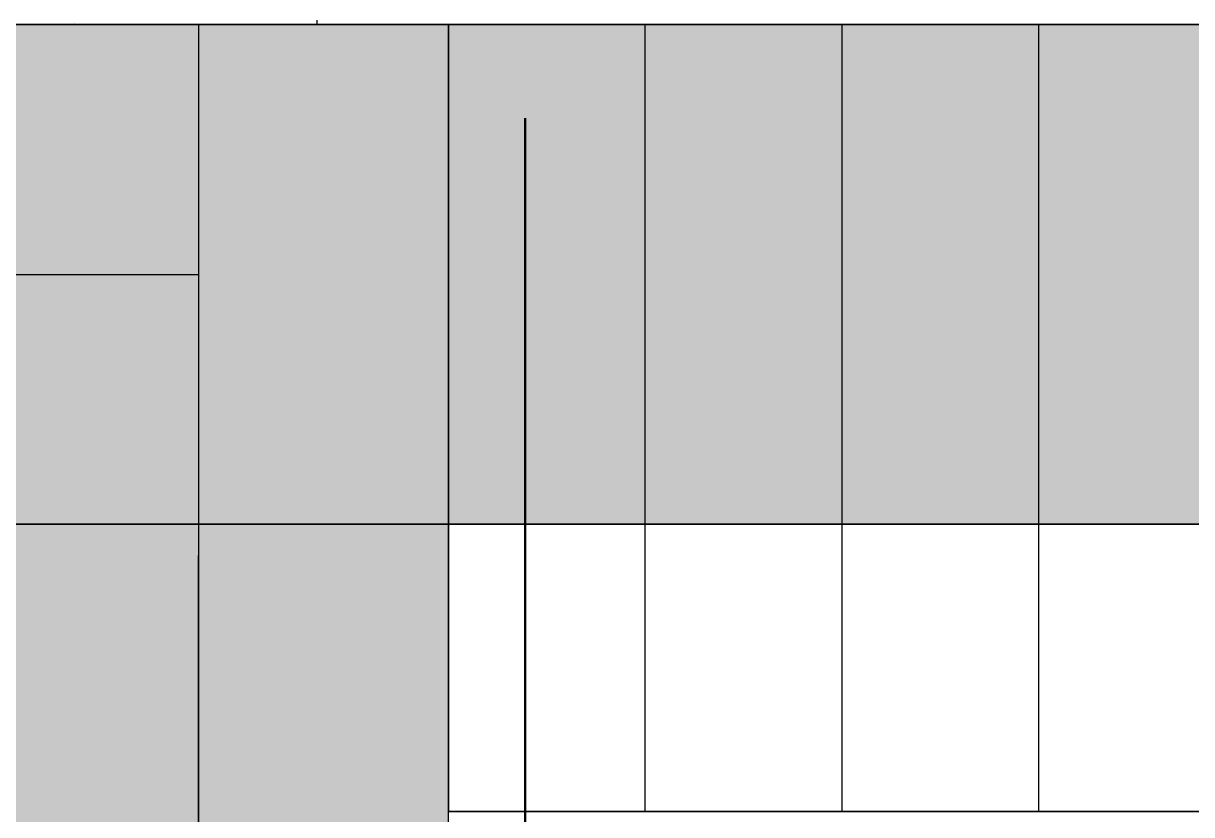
# Model space of a CAD drawing. Header units: centimetres. Extents: x 0.3 to 84.3, y 0.3 to 59.7.
# Drawn here: x 62.3094 to 62.6833, y 11.471 to 11.7244 of the extents above; entities that cross this region are included whole.
import ezdxf

# ---------------------------------------------------------------- set-up
doc = ezdxf.new("R2010")
doc.units = ezdxf.units.CM
for name, pattern in [('AUSGEZOGEN', [0]), ('LINIE_23', [0.79, 0.4, -0.13, 0, -0.13, 0, -0.13]), ('PHANTOM', [63.5, 31.75, -6.35, 6.35, -6.35, 6.35, -6.35]), ('RAND', [44.45, 12.7, -6.35, 12.7, -6.35, 0, -6.35]), ('VERDECKT', [9.525, 6.35, -3.175])]:
    doc.linetypes.add(name, pattern=pattern)
for name, color, linetype, lineweight in [('Allgemein', 7, 'AUSGEZOGEN', 35), ('Bauachsen grob', 7, 'RAND', 25), ('Bodenplatte', 7, 'AUSGEZOGEN', 35), ('Decke', 7, 'AUSGEZOGEN', 35), ('Fenster', 7, 'AUSGEZOGEN', 35), ('Rolladen', 7, 'AUSGEZOGEN', 25), ('Spengler', 7, 'AUSGEZOGEN', 35), ('Wand Mauerwerk tragend', 7, 'AUSGEZOGEN', 35)]:
    doc.layers.add(name, color=color, linetype=linetype, lineweight=lineweight)

msp = doc.modelspace()

# ---------------------------------------------------------------- hatches: boundary and pattern name
at = {"layer": 'Allgemein', "linetype": 'AUSGEZOGEN', "lineweight": 25}
msp.add_hatch(color=32, dxfattribs=at).paths.add_polyline_path([(62.4454, 11.26), (62.4454, 11.724), (62.3654, 11.724), (62.3654, 11.26)])
at = {"layer": 'Bodenplatte', "linetype": 'AUSGEZOGEN', "lineweight": 25, "true_color": 0xe0ffe0}
msp.add_hatch(color=254, dxfattribs=at).paths.add_polyline_path([(31.66, 16.114), (31.66, 15.954), (47.44, 15.954), (47.44, 11.564), (62.72, 11.564), (62.72, 11.724), (47.6, 11.724), (47.6, 16.114)])
at = {"layer": 'Spengler', "linetype": 'AUSGEZOGEN', "lineweight": 25, "true_color": 0xfafafa}
msp.add_hatch(color=7, dxfattribs=at).paths.add_polyline_path([(57, 10.696), (63.388, 10.696), (63.388, 15.698), (63.288, 15.698), (63.288, 15.618), (62.8, 15.618), (62.8, 12.0786), (63.1, 12.0786), (63.1, 11.26), (62.4454, 11.26), (62.3654, 11.26), (62.3654, 11.644), (57, 11.644)])

# ---------------------------------------------------------------- linework, layer by layer
at = {"layer": 'Allgemein', "color": 7, "linetype": 'AUSGEZOGEN', "lineweight": 25}
for p, q in [((62.4454, 11.724), (62.3654, 11.724)), ((62.3654, 11.724), (62.3654, 11.26)), ((62.4454, 11.26), (62.4454, 11.724))]:
    msp.add_line(p, q, dxfattribs=at)
at = {"layer": 'Allgemein', "color": 7, "linetype": 'AUSGEZOGEN', "lineweight": 35}
msp.add_line((62.888, 11.472), (62.4454, 11.472), dxfattribs=at)
at = {"layer": 'Bauachsen grob', "color": 32, "linetype": 'LINIE_23', "lineweight": 50, "true_color": 0xc36e14}
msp.add_line((62.47, 1.394), (62.47, 57.974), dxfattribs=at)
at = {"layer": 'Bodenplatte', "color": 92, "linetype": 'VERDECKT', "lineweight": 35, "true_color": 0x00c600}
for p, q in [((47.6, 11.724), (62.72, 11.724)), ((47.44, 11.564), (62.72, 11.564))]:
    msp.add_line(p, q, dxfattribs=at)
at = {"layer": 'Decke', "color": 96, "linetype": 'PHANTOM', "lineweight": 35, "true_color": 0x006e00}
for p, q in [((47.6, 11.724), (62.72, 11.724)), ((62.72, 11.564), (47.44, 11.564))]:
    msp.add_line(p, q, dxfattribs=at)
at = {"layer": 'Fenster', "color": 7, "linetype": 'AUSGEZOGEN', "lineweight": 25}
for p, q in [((59.8143, 11.724), (62.3258, 11.724)), ((62.3258, 11.724), (62.403, 11.724)), ((62.4034, 11.7244), (62.4034, 11.72545)), ((57, 11.644), (62.3654, 11.644))]:
    msp.add_line(p, q, dxfattribs=at)
for centre, start, end in [((62.3258, 11.7244), 180, 270), ((62.403, 11.7244), 270, 0), ((62.403, 11.7244), 270, 0)]:
    msp.add_arc(centre, 0.0004, start, end, dxfattribs=at)
at = {"layer": 'Rolladen', "color": 7, "linetype": 'AUSGEZOGEN', "lineweight": 25}
msp.add_line((62.3654, 11.434), (62.3654, 11.554), dxfattribs=at)
at = {"layer": 'Rolladen', "color": 7, "linetype": 'PHANTOM', "lineweight": 25}
msp.add_line((62.3654, 11.554), (62.3654, 11.26), dxfattribs=at)
at = {"layer": 'Wand Mauerwerk tragend', "color": 7, "linetype": 'AUSGEZOGEN', "lineweight": 35}
for p, q in [((62.72, 11.724), (62.4454, 11.724)), ((62.4454, 11.724), (62.4454, 11.472)), ((62.4454, 11.472), (62.888, 11.472))]:
    msp.add_line(p, q, dxfattribs=at)
at = {"layer": 'Wand Mauerwerk tragend', "color": 7, "linetype": 'AUSGEZOGEN', "lineweight": 25}
for p, q in [((62.4454, 11.724), (62.4454, 11.724)), ((62.4454, 11.724), (62.4454, 11.724)), ((62.5084, 11.472), (62.5084, 11.724)), ((62.5084, 11.724), (62.5084, 11.724)), ((62.5714, 11.472), (62.5714, 11.724)), ((62.5714, 11.724), (62.5714, 11.724)), ((62.6344, 11.472), (62.6344, 11.724)), ((62.6344, 11.724), (62.6344, 11.724))]:
    msp.add_line(p, q, dxfattribs=at)
msp.add_lwpolyline([(62.4454, 11.472), (62.4454, 11.47249), (62.4454, 11.724), (62.4454, 11.724)], dxfattribs=at)
msp.add_lwpolyline([(62.4454, 11.472), (62.4454, 11.47249), (62.4454, 11.724), (62.4454, 11.724)], dxfattribs=at)

doc.saveas('drawing.dxf')
